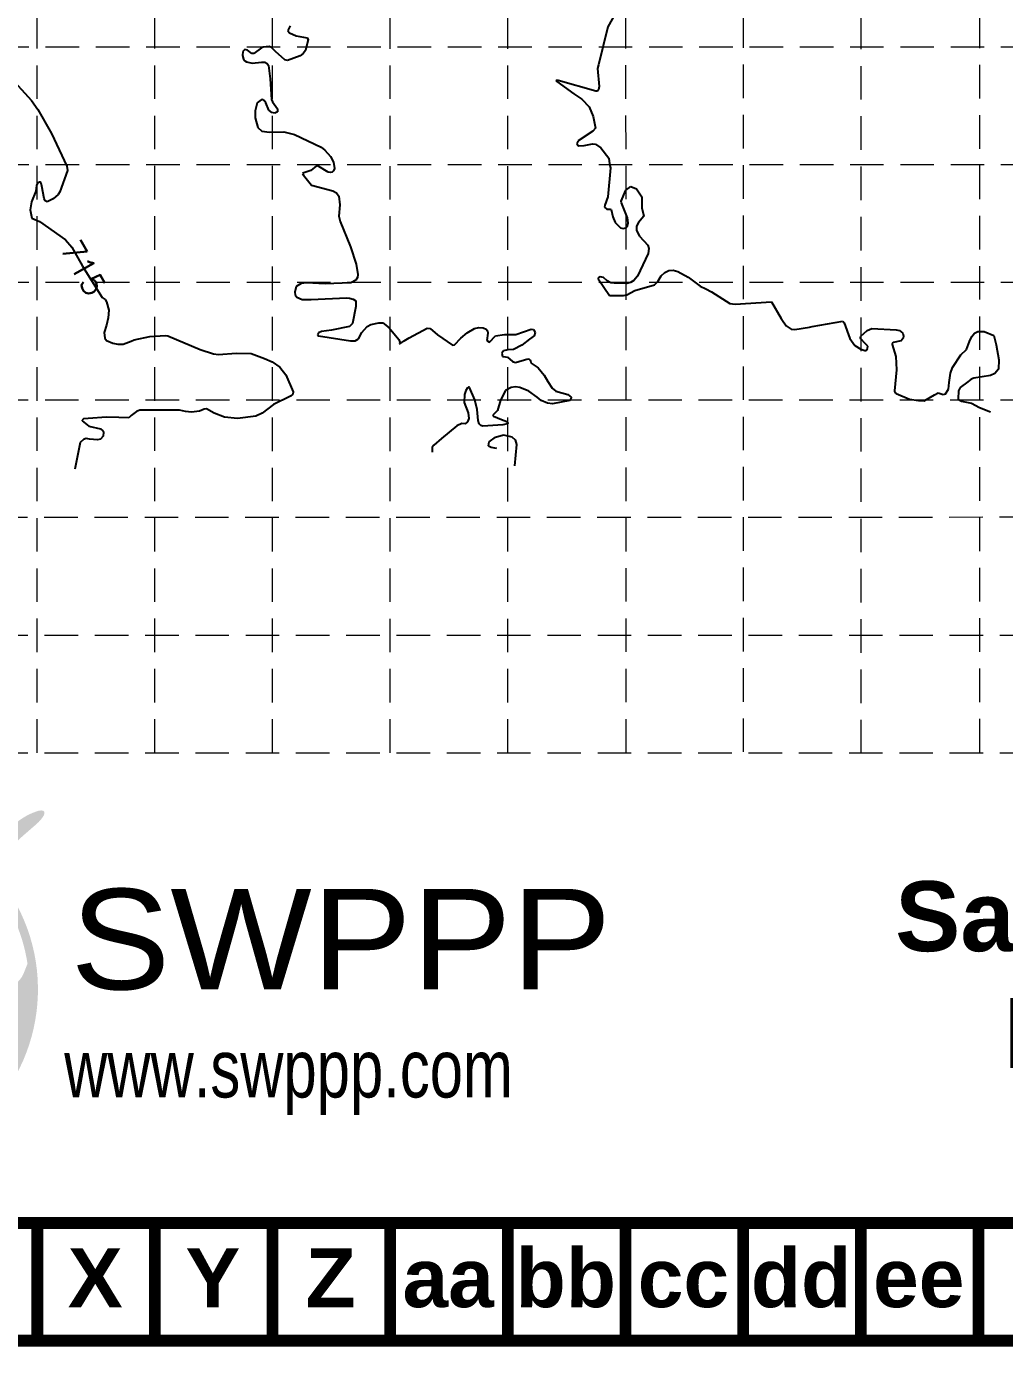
# Model space of a CAD drawing. Header units: inches. Extents: x 2520351 to 2523325, y 7106287 to 7111535.
# Drawn here: x 2521879 to 2522317, y 7106287 to 7106878 of the extents above; entities that cross this region are included whole.
import ezdxf
from ezdxf.enums import TextEntityAlignment as Align

# ---------------------------------------------------------------- set-up
doc = ezdxf.new("R2010")
doc.units = ezdxf.units.IN
doc.header["$MEASUREMENT"] = 0
doc.linetypes.add('DASHED', pattern=[0.75, 0.5, -0.25])
doc.linetypes.add('HIDDEN', pattern=[0.375, 0.25, -0.125])
for name, color, linetype in [('BASE', 7, 'Continuous'), ('CONTOURS', 35, 'Continuous'), ('GRID', 254, 'DASHED'), ('LOGO', 7, 'Continuous')]:
    doc.layers.add(name, color=color, linetype=linetype)
doc.styles.add('LOGO1', font='ROCKEB.TTF', dxfattribs={"height": 25})
doc.styles.get("Standard").update_dxf_attribs({"font": 'ARIALBD.TTF'})
doc.styles.add('XTOPO-SC1-sec$0$L100', font='simplex', dxfattribs={"height": 10})

# ---------------------------------------------------------------- blocks, each defined once
blk = doc.blocks.new('new logo')
at = {"layer": 'LOGO'}
h = blk.add_hatch(color=170, dxfattribs=at)
h.paths.add_polyline_path([(67.43, 44.06), (66.82, 44.7), (66.35, 45.25), (65.96, 45.76), (65.54, 46.4), (65.09, 47.19), (64.7, 47.94), (64.44, 48.47), (64.18, 49.02), (63.92, 49.58), (63.67, 50.15), (63.31, 50.99), (62.9, 52), (62.6, 52.78), (62.42, 53.27), (62.25, 53.75), (62.07, 54.23), (61.88, 54.72), (61.69, 55.22), (61.48, 55.74), (61.26, 56.27), (61.03, 56.81), (60.78, 57.37), (60.52, 57.93), (60.25, 58.5), (59.96, 59.07), (59.66, 59.64), (59.34, 60.2), (59.02, 60.77), (58.68, 61.32), (58.34, 61.87), (57.99, 62.4), (57.64, 62.91), (57.29, 63.4), (56.95, 63.87), (56.61, 64.32), (56.27, 64.74), (55.93, 65.14), (55.58, 65.53), (55.23, 65.91), (54.91, 66.23), (53.98, 66.22), (52.92, 66.33), (52.05, 66.5), (51.45, 66.64), (50.85, 66.81), (50.26, 67.01), (49.41, 67.35), (48.33, 67.91), (47.34, 68.56), (46.46, 69.26), (45.69, 70.02), (45.01, 70.79), (44.44, 71.52), (43.98, 72.16), (43.6, 72.69), (43.42, 72.95), (43.25, 73.18), (43.1, 73.38), (42.96, 73.53), (42.85, 73.65), (42.75, 73.73), (42.66, 73.76), (42.59, 73.76), (42.53, 73.71), (42.48, 73.63), (42.43, 73.52), (42.38, 73.38), (42.33, 73.22), (42.19, 72.76), (41.96, 72.1), (41.67, 71.46), (41.36, 70.91), (40.98, 70.34), (40.53, 69.77), (40.01, 69.21), (39.42, 68.67), (38.77, 68.17), (38.06, 67.7), (37.31, 67.27), (36.53, 66.9), (35.73, 66.59), (34.88, 66.34), (33.96, 66.14), (32.97, 65.99), (31.89, 65.9), (30.76, 65.86), (29.65, 65.89), (28.59, 65.97), (27.62, 66.13), (26.71, 66.36), (25.83, 66.67), (24.95, 67.08), (24.08, 67.58), (23.21, 68.18), (22.36, 68.88), (21.76, 69.47), (21.37, 69.89), (20.98, 70.36), (20.61, 70.88), (20.24, 71.46), (19.89, 72.13), (19.54, 72.89), (19.19, 73.77), (18.85, 74.77, -0.595729), (106.28, 106.77), (106.97, 107.48), (107.53, 108.05), (108.12, 108.64, 37.93689), (112.29, 104.53), (112.05, 104.24), (111.57, 103.66), (111.09, 103.06), (110.61, 102.47, -0.146449), (123.57, 75.01), (123.33, 74.47), (123.13, 73.97), (122.94, 73.5), (122.77, 73.07), (122.51, 72.4), (122.22, 71.72), (121.9, 71.1), (121.52, 70.53), (121.11, 70), (120.66, 69.51), (120.15, 69.03), (119.62, 68.57), (119.04, 68.14), (118.44, 67.73), (117.81, 67.36), (117.15, 67.03), (116.47, 66.74), (115.76, 66.49), (115.03, 66.28), (114.28, 66.11), (113.5, 65.97), (112.72, 65.88), (111.92, 65.82), (111.11, 65.8), (110.29, 65.82), (109.44, 65.89), (108.56, 66.01), (107.66, 66.19), (106.75, 66.43), (105.88, 66.73), (105.05, 67.1), (104.26, 67.53), (103.5, 68.04), (102.78, 68.61), (102.07, 69.26), (101.4, 69.96), (100.78, 70.68), (100.24, 71.38), (99.83, 72.02), (99.55, 72.52), (99.4, 72.79), (99.26, 73.03), (99.13, 73.24), (99.02, 73.4), (98.92, 73.52), (98.82, 73.58), (98.72, 73.6), (98.63, 73.58), (98.54, 73.51), (98.45, 73.42), (98.36, 73.3), (98.26, 73.16), (98.17, 73), (98.06, 72.83), (97.8, 72.39), (97.42, 71.81), (96.93, 71.14), (96.41, 70.55), (95.93, 70.06), (95.41, 69.58), (94.84, 69.11), (94.21, 68.65), (93.52, 68.19), (92.75, 67.74), (91.9, 67.28), (90.95, 66.85), (90.08, 66.57), (89.39, 66.39), (88.62, 66.22), (87.78, 66.08), (87.59, 65.61), (87.38, 65.07), (87.13, 64.45), (86.86, 63.76), (86.57, 63), (86.26, 62.19), (85.94, 61.33), (85.6, 60.44), (85.25, 59.53), (84.91, 58.59), (84.56, 57.66), (84.21, 56.72), (83.87, 55.8), (83.53, 54.89), (83.21, 54.02), (82.9, 53.18), (82.61, 52.38), (82.34, 51.64), (82.09, 50.96), (81.86, 50.33), (81.65, 49.76), (81.33, 48.95), (80.94, 48.06), (80.54, 47.29), (80.1, 46.58), (79.62, 45.94), (79.13, 45.36), (78.61, 44.81), (78.1, 44.32), (77.57, 43.87), (77.04, 43.47), (76.48, 43.12), (75.9, 42.81), (75.31, 42.55), (74.58, 42.28), (73.74, 42.05), (72.97, 41.94), (72.25, 41.93), (71.55, 42.04), (70.87, 42.22), (70.06, 42.5), (69.36, 42.77), (68.67, 43.11), (68.04, 43.53)])
h.paths.add_polyline_path([(71.76, 72.04), (70.7, 73.9), (70.07, 75.23), (69.69, 74.29), (68.67, 72.59), (67.85, 71.67), (67.95, 71.51), (68.11, 71.24), (68.27, 70.99), (68.41, 70.76), (68.55, 70.55), (68.68, 70.37), (68.8, 70.21), (68.92, 70.07), (69.04, 69.95), (69.15, 69.84), (69.26, 69.75), (69.37, 69.67), (69.48, 69.59), (69.59, 69.52), (69.7, 69.46), (69.82, 69.41), (69.94, 69.36), (70.05, 69.32), (70.17, 69.28), (70.29, 69.25), (70.41, 69.22), (70.53, 69.2), (70.64, 69.18), (70.76, 69.17), (70.88, 69.16), (71, 69.15), (71.11, 69.15), (71.22, 69.16), (71.33, 69.17), (71.44, 69.19), (71.54, 69.21), (71.64, 69.24), (71.74, 69.27), (71.84, 69.31), (71.94, 69.35), (72.04, 69.4), (72.14, 69.45), (72.24, 69.51), (72.35, 69.58), (72.45, 69.65), (72.56, 69.72), (72.67, 69.81), (72.78, 69.9), (72.89, 70), (73, 70.1), (73.11, 70.21), (73.22, 70.34), (73.3, 70.42), (72.52, 71.08)], flags=17)
blk.add_hatch(color=240, dxfattribs=at).paths.add_polyline_path([(117.73, 117.3), (118.86, 118.16), (119.82, 118.88), (120.63, 119.47), (121.31, 119.95), (121.89, 120.34), (122.37, 120.64), (122.78, 120.89), (123.13, 121.1), (123.45, 121.27), (123.73, 121.42), (123.99, 121.55), (124.22, 121.67), (124.44, 121.77), (124.65, 121.85), (124.84, 121.93), (125.03, 122.01), (125.21, 122.09), (125.4, 122.16), (125.58, 122.23), (125.76, 122.3), (125.93, 122.37), (126.1, 122.44), (126.26, 122.49), (126.41, 122.55), (126.56, 122.6), (126.69, 122.64), (126.82, 122.67), (126.95, 122.71), (127.06, 122.73), (127.18, 122.76), (127.29, 122.78), (127.39, 122.79), (127.5, 122.8), (127.6, 122.81), (127.7, 122.82), (127.79, 122.82), (127.89, 122.82), (127.98, 122.82), (128.06, 122.81), (128.14, 122.8), (128.22, 122.79), (128.29, 122.78), (128.35, 122.76), (128.42, 122.74), (128.47, 122.72), (128.52, 122.7), (128.57, 122.67), (128.62, 122.64), (128.65, 122.61), (128.69, 122.57), (128.72, 122.53), (128.75, 122.49), (128.77, 122.44), (128.79, 122.39), (128.81, 122.34), (128.82, 122.28), (128.83, 122.21), (128.84, 122.14), (128.84, 122.07), (128.84, 122), (128.83, 121.92), (128.82, 121.84), (128.81, 121.76), (128.79, 121.68), (128.77, 121.6), (128.74, 121.52), (128.7, 121.44), (128.66, 121.35), (128.61, 121.26), (128.56, 121.16), (128.5, 121.06), (128.43, 120.95), (128.35, 120.83), (128.27, 120.7), (128.18, 120.57), (128.08, 120.42), (127.96, 120.27), (127.85, 120.12), (127.71, 119.96), (127.57, 119.79), (127.42, 119.62), (127.25, 119.44), (127.06, 119.24), (126.84, 119.03), (126.58, 118.79), (126.28, 118.52), (125.94, 118.21), (125.54, 117.86), (125.08, 117.47), (124.58, 117.04), (124.04, 116.57), (123.48, 116.08), (122.89, 115.57), (122.3, 115.05), (121.71, 114.53), (121.13, 114.01), (120.58, 113.5), (120.04, 112.99), (119.52, 112.49), (119.01, 111.99), (118.51, 111.49), (118.02, 110.99), (117.53, 110.47), (117.03, 109.94), (116.53, 109.4), (116.03, 108.85), (115.52, 108.29), (115.02, 107.71), (114.51, 107.14), (114.01, 106.56), (113.51, 105.98), (113.02, 105.4), (112.54, 104.82), (112.05, 104.24), (111.57, 103.66), (111.09, 103.06), (110.59, 102.44), (110.09, 101.8), (109.56, 101.13), (109.02, 100.43), (108.45, 99.68), (107.87, 98.9), (107.27, 98.1), (106.66, 97.27), (106.04, 96.43), (105.43, 95.59), (104.82, 94.74), (104.23, 93.91), (103.65, 93.08), (103.08, 92.27), (102.52, 91.46), (101.97, 90.65), (101.42, 89.84), (100.87, 89.01), (100.32, 88.18), (99.77, 87.33), (99.2, 86.45), (98.63, 85.56), (98.06, 84.66), (97.5, 83.76), (96.94, 82.87), (96.4, 81.99), (95.88, 81.13), (95.38, 80.29), (94.91, 79.49), (94.46, 78.72), (94.03, 77.96), (93.61, 77.23), (93.21, 76.5), (92.81, 75.77), (92.41, 75.04), (92.01, 74.29), (91.6, 73.54), (91.18, 72.77), (90.78, 72.02), (90.38, 71.27), (90, 70.56), (89.64, 69.88), (89.31, 69.25), (89.01, 68.69), (88.75, 68.19), (88.53, 67.74), (88.33, 67.32), (88.15, 66.92), (87.97, 66.52), (87.78, 66.08), (87.59, 65.61), (87.38, 65.07), (87.13, 64.45), (86.86, 63.76), (86.57, 63), (86.26, 62.19), (85.94, 61.33), (85.6, 60.44), (85.25, 59.53), (84.91, 58.59), (84.56, 57.66), (84.21, 56.72), (83.87, 55.8), (83.53, 54.89), (83.21, 54.02), (82.9, 53.18), (82.61, 52.38), (82.34, 51.64), (82.09, 50.96), (81.86, 50.33), (81.65, 49.76), (81.44, 49.23), (81.24, 48.75), (81.04, 48.29), (80.84, 47.87), (80.64, 47.48), (80.43, 47.11), (80.2, 46.75), (79.97, 46.41), (79.73, 46.09), (79.49, 45.78), (79.24, 45.49), (78.99, 45.21), (78.74, 44.95), (78.48, 44.69), (78.23, 44.45), (77.97, 44.21), (77.71, 43.99), (77.44, 43.78), (77.17, 43.58), (76.9, 43.39), (76.62, 43.21), (76.33, 43.04), (76.04, 42.89), (75.75, 42.75), (75.45, 42.62), (75.16, 42.5), (74.87, 42.39), (74.58, 42.29), (74.3, 42.2), (74.02, 42.13), (73.75, 42.07), (73.49, 42.02), (73.23, 41.98), (72.98, 41.95), (72.73, 41.94), (72.49, 41.93), (72.24, 41.94), (72.01, 41.97), (71.77, 42), (71.53, 42.05), (71.3, 42.11), (71.06, 42.17), (70.83, 42.24), (70.59, 42.32), (70.35, 42.4), (70.12, 42.48), (69.88, 42.57), (69.64, 42.66), (69.4, 42.76), (69.16, 42.87), (68.93, 42.98), (68.69, 43.11), (68.47, 43.25), (68.25, 43.39), (68.04, 43.55), (67.83, 43.72), (67.62, 43.9), (67.42, 44.09), (67.22, 44.28), (67.03, 44.49), (66.83, 44.69), (66.64, 44.9), (66.45, 45.13), (66.26, 45.36), (66.06, 45.62), (65.86, 45.91), (65.65, 46.23), (65.43, 46.59), (65.2, 47), (64.96, 47.45), (64.7, 47.94), (64.44, 48.47), (64.18, 49.02), (63.92, 49.58), (63.67, 50.15), (63.43, 50.71), (63.2, 51.26), (62.99, 51.78), (62.79, 52.29), (62.6, 52.78), (62.42, 53.27), (62.25, 53.75), (62.07, 54.23), (61.88, 54.72), (61.69, 55.22), (61.48, 55.74), (61.26, 56.27), (61.03, 56.81), (60.78, 57.37), (60.52, 57.93), (60.25, 58.5), (59.96, 59.07), (59.66, 59.64), (59.34, 60.2), (59.02, 60.77), (58.68, 61.32), (58.34, 61.87), (57.99, 62.4), (57.64, 62.91), (57.29, 63.4), (56.95, 63.87), (56.61, 64.32), (56.27, 64.74), (55.93, 65.14), (55.58, 65.53), (55.23, 65.91), (54.86, 66.28), (54.49, 66.65), (54.09, 67.01), (53.68, 67.39), (53.25, 67.76), (52.81, 68.14), (52.35, 68.52), (51.89, 68.9), (51.42, 69.28), (50.95, 69.66), (50.48, 70.04), (50.01, 70.41), (49.54, 70.78), (49.09, 71.13), (48.65, 71.47), (48.24, 71.8), (47.84, 72.11), (47.47, 72.4), (47.14, 72.66), (46.83, 72.9), (46.56, 73.11), (46.32, 73.3), (46.11, 73.47), (45.92, 73.63), (45.75, 73.78), (45.6, 73.92), (45.46, 74.05), (45.34, 74.18), (45.23, 74.31), (45.13, 74.44), (45.04, 74.56), (44.96, 74.69), (44.9, 74.82), (44.84, 74.96), (44.8, 75.1), (44.76, 75.24), (44.73, 75.39), (44.72, 75.54), (44.71, 75.69), (44.7, 75.84), (44.71, 75.99), (44.72, 76.15), (44.75, 76.3), (44.78, 76.45), (44.81, 76.6), (44.86, 76.75), (44.92, 76.9), (44.99, 77.06), (45.07, 77.23), (45.17, 77.4), (45.29, 77.59), (45.42, 77.8), (45.57, 78.01), (45.73, 78.24), (45.91, 78.48), (46.11, 78.73), (46.32, 78.99), (46.55, 79.26), (46.8, 79.54), (47.06, 79.83), (47.33, 80.13), (47.62, 80.43), (47.91, 80.73), (48.21, 81.04), (48.52, 81.34), (48.84, 81.64), (49.16, 81.93), (49.48, 82.21), (49.79, 82.48), (50.1, 82.74), (50.41, 82.98), (50.7, 83.21), (50.98, 83.42), (51.24, 83.62), (51.49, 83.79), (51.7, 83.95), (51.9, 84.08), (52.08, 84.19), (52.25, 84.29), (52.4, 84.38), (52.55, 84.45), (52.68, 84.51), (52.82, 84.56), (52.95, 84.61), (53.08, 84.64), (53.21, 84.67), (53.34, 84.69), (53.47, 84.7), (53.6, 84.7), (53.72, 84.69), (53.85, 84.68), (53.97, 84.65), (54.1, 84.62), (54.22, 84.58), (54.35, 84.54), (54.48, 84.48), (54.61, 84.43), (54.74, 84.36), (54.88, 84.3), (55.02, 84.23), (55.17, 84.15), (55.34, 84.06), (55.51, 83.97), (55.7, 83.86), (55.91, 83.73), (56.14, 83.59), (56.4, 83.42), (56.68, 83.23), (56.99, 83.01), (57.32, 82.78), (57.67, 82.53), (58.03, 82.27), (58.4, 81.99), (58.79, 81.71), (59.18, 81.42), (59.57, 81.13), (59.97, 80.83), (60.37, 80.53), (60.76, 80.22), (61.15, 79.91), (61.54, 79.59), (61.91, 79.27), (62.28, 78.93), (62.64, 78.6), (62.98, 78.25), (63.32, 77.9), (63.65, 77.54), (63.97, 77.17), (64.29, 76.79), (64.6, 76.4), (64.91, 76.01), (65.22, 75.6), (65.52, 75.19), (65.82, 74.78), (66.11, 74.37), (66.39, 73.96), (66.66, 73.57), (66.91, 73.18), (67.15, 72.81), (67.37, 72.45), (67.58, 72.12), (67.77, 71.8), (67.95, 71.51), (68.11, 71.24), (68.27, 70.99), (68.41, 70.76), (68.55, 70.55), (68.68, 70.37), (68.8, 70.21), (68.92, 70.07), (69.04, 69.95), (69.15, 69.84), (69.26, 69.75), (69.37, 69.67), (69.48, 69.59), (69.59, 69.52), (69.7, 69.46), (69.82, 69.41), (69.94, 69.36), (70.05, 69.32), (70.17, 69.28), (70.29, 69.25), (70.41, 69.22), (70.53, 69.2), (70.64, 69.18), (70.76, 69.17), (70.88, 69.16), (71, 69.15), (71.11, 69.15), (71.22, 69.16), (71.33, 69.17), (71.44, 69.19), (71.54, 69.21), (71.64, 69.24), (71.74, 69.27), (71.84, 69.31), (71.94, 69.35), (72.04, 69.4), (72.14, 69.45), (72.24, 69.51), (72.35, 69.58), (72.45, 69.65), (72.56, 69.72), (72.67, 69.81), (72.78, 69.9), (72.89, 70), (73, 70.1), (73.11, 70.21), (73.22, 70.34), (73.34, 70.47), (73.46, 70.61), (73.58, 70.77), (73.72, 70.94), (73.85, 71.12), (74, 71.32), (74.15, 71.53), (74.32, 71.77), (74.5, 72.01), (74.68, 72.27), (74.88, 72.55), (75.09, 72.84), (75.32, 73.15), (75.56, 73.46), (75.82, 73.79), (76.09, 74.14), (76.37, 74.49), (76.67, 74.87), (76.99, 75.25), (77.32, 75.65), (77.66, 76.07), (78.02, 76.5), (78.39, 76.95), (78.77, 77.42), (79.18, 77.91), (79.6, 78.4), (80.03, 78.92), (80.49, 79.45), (80.96, 80), (81.46, 80.56), (81.97, 81.13), (82.5, 81.72), (83.04, 82.31), (83.59, 82.91), (84.14, 83.51), (84.68, 84.1), (85.22, 84.68), (85.74, 85.25), (86.24, 85.81), (86.73, 86.35), (87.2, 86.89), (87.67, 87.41), (88.13, 87.94), (88.59, 88.46), (89.06, 88.98), (89.53, 89.52), (90.01, 90.05), (90.5, 90.6), (91, 91.16), (91.52, 91.73), (92.06, 92.31), (92.61, 92.9), (93.18, 93.5), (93.77, 94.12), (94.38, 94.75), (95.01, 95.39), (95.64, 96.03), (96.28, 96.68), (96.92, 97.32), (97.56, 97.96), (98.19, 98.58), (98.8, 99.19), (99.39, 99.77), (99.96, 100.34), (100.52, 100.9), (101.07, 101.45), (101.61, 101.98), (102.14, 102.52), (102.66, 103.05), (103.19, 103.59), (103.72, 104.13), (104.25, 104.67), (104.78, 105.23), (105.32, 105.78), (105.86, 106.34), (106.41, 106.91), (106.97, 107.48), (107.53, 108.05), (108.11, 108.62), (108.69, 109.2), (109.27, 109.77), (109.86, 110.34), (110.45, 110.91), (111.04, 111.47), (111.62, 112.02), (112.2, 112.56), (112.77, 113.1), (113.35, 113.62), (113.95, 114.16), (114.58, 114.71), (115.26, 115.3), (116.01, 115.91), (116.82, 116.58)])
at = {"layer": 'LOGO', "style": 'LOGO1'}
for s, height, width, p in [('SWPPP', 31.324, 1.115, (136.96, 67.05)), ('www.swppp.com', 18.1118, 0.77, (135.01, 33.35))]:
    blk.add_text(s, height=height, dxfattribs=dict(at, width=width)).set_placement(p)

msp = doc.modelspace()

# ---------------------------------------------------------------- linework, layer by layer
at = {"layer": 'BASE', "const_width": 5.26}
for points in [[(2522726.09, 7106289.98), (2522726.09, 7109659.08), (2520620.41, 7109659.08), (2520620.41, 7106289.98)], [(2522673.45, 7106342.62), (2522673.45, 7109606.44), (2520673.05, 7109606.44), (2520673.05, 7106342.62)]]:
    msp.add_lwpolyline(points, close=True, dxfattribs=at)
for points in [[(2521883.82, 7106342.62), (2521883.82, 7106289.98)], [(2521936.46, 7106342.62), (2521936.46, 7106289.98)], [(2521989.1, 7106342.62), (2521989.1, 7106289.98)], [(2522041.75, 7106342.62), (2522041.75, 7106289.98)], [(2522094.39, 7106342.62), (2522094.39, 7106289.98)], [(2522147.03, 7106342.62), (2522147.03, 7106289.98)], [(2522199.67, 7106342.62), (2522199.67, 7106289.98)], [(2522252.31, 7106342.62), (2522252.31, 7106289.98)], [(2522304.96, 7106342.62), (2522304.96, 7106289.98)]]:
    msp.add_lwpolyline(points, dxfattribs=at)
at = {"layer": 'CONTOURS'}
for p, q in [((2522147.69, 7106892.86, 713), (2522139.2, 7106877.81, 713)), ((2521996.02, 7106876.35, 714), (2521996, 7106876, 714)), ((2521996, 7106876, 714), (2521996.67, 7106875.08, 714)), ((2521997, 7106878.19, 714), (2521996.02, 7106876.35, 714)), ((2521996.67, 7106875.08, 714), (2521999.73, 7106873.74, 714)), ((2521999.73, 7106873.74, 714), (2522004.51, 7106872.82, 714)), ((2522004.51, 7106872.82, 714), (2522005.06, 7106872.1, 714)), ((2522139.2, 7106877.81, 713), (2522134.89, 7106860.71, 713)), ((2521975.83, 7106866.71, 714), (2521975.63, 7106864.86, 714)), ((2521976.67, 7106867.65, 714), (2521975.83, 7106866.71, 714)), ((2521977.89, 7106867.36, 714), (2521976.67, 7106867.65, 714)), ((2521979.87, 7106865.78, 714), (2521977.89, 7106867.36, 714)), ((2521984.12, 7106868.4, 714), (2521980.75, 7106865.78, 714)), ((2521984.89, 7106868.62, 714), (2521984.12, 7106868.4, 714)), ((2521987.59, 7106868.93, 714), (2521984.89, 7106868.62, 714)), ((2521988.62, 7106868.52, 714), (2521987.59, 7106868.93, 714)), ((2521990.34, 7106866.68, 714), (2521988.62, 7106868.52, 714)), ((2521994.55, 7106863.04, 714), (2521990.34, 7106866.68, 714)), ((2522003.79, 7106867.1, 714), (2522002.86, 7106865.77, 714)), ((2522005.06, 7106872.1, 714), (2522003.79, 7106867.1, 714)), ((2521975.63, 7106864.86, 714), (2521976.15, 7106863.3, 714)), ((2521976.15, 7106863.3, 714), (2521976.69, 7106862.6, 714)), ((2521976.69, 7106862.6, 714), (2521977.41, 7106862.09, 714)), ((2521977.41, 7106862.09, 714), (2521979.92, 7106861.53, 714)), ((2521980.75, 7106865.78, 714), (2521979.87, 7106865.78, 714)), ((2521979.92, 7106861.53, 714), (2521984.21, 7106861.98, 714)), ((2521984.21, 7106861.98, 714), (2521985.58, 7106861.94, 714)), ((2521985.58, 7106861.94, 714), (2521986.67, 7106861.41, 714)), ((2521986.67, 7106861.41, 714), (2521987.23, 7106860.4, 714)), ((2521995.77, 7106862.72, 714), (2521994.55, 7106863.04, 714)), ((2522001.49, 7106864.77, 714), (2521995.77, 7106862.72, 714)), ((2522002.86, 7106865.77, 714), (2522001.49, 7106864.77, 714)), ((2522134.89, 7106860.71, 713), (2522134.49, 7106859.17, 713)), ((2521870.69, 7106856.4, 715), (2521881.28, 7106844.78, 715)), ((2521987.23, 7106860.4, 714), (2521987.98, 7106854.49, 714)), ((2522134.49, 7106859.17, 713), (2522135.22, 7106851, 713)), ((2521987.98, 7106854.49, 714), (2521988.61, 7106845.29, 714)), ((2522116.04, 7106853.76, 713), (2522115.92, 7106853.67, 713)), ((2522115.92, 7106853.67, 713), (2522115.93, 7106853.6, 713)), ((2522115.93, 7106853.6, 713), (2522116.26, 7106853.33, 713)), ((2522116.84, 7106853.81, 713), (2522116.04, 7106853.76, 713)), ((2522116.26, 7106853.33, 713), (2522123.95, 7106847.78, 713)), ((2522133.7, 7106848.93, 713), (2522116.84, 7106853.81, 713)), ((2522134.47, 7106849.01, 713), (2522133.7, 7106848.93, 713)), ((2522134.98, 7106849.59, 713), (2522134.47, 7106849.01, 713)), ((2522135.22, 7106851, 713), (2522134.98, 7106849.59, 713)), ((2521881.28, 7106844.78, 715), (2521884.13, 7106840.72, 715)), ((2521982.16, 7106843.69, 714), (2521981.37, 7106840.15, 714)), ((2521983.95, 7106845.15, 714), (2521982.16, 7106843.69, 714)), ((2521984.75, 7106845.2, 714), (2521983.95, 7106845.15, 714)), ((2521985.41, 7106844.76, 714), (2521984.75, 7106845.2, 714)), ((2521986.02, 7106843.8, 714), (2521985.41, 7106844.76, 714)), ((2521987.38, 7106840.49, 714), (2521986.02, 7106843.8, 714)), ((2521988.61, 7106845.29, 714), (2521989, 7106844.25, 714)), ((2521989, 7106844.25, 714), (2521991.24, 7106841.03, 714)), ((2522123.95, 7106847.78, 713), (2522127.42, 7106845.33, 713)), ((2522127.42, 7106845.33, 713), (2522130.71, 7106841.97, 713)), ((2521884.13, 7106840.72, 715), (2521890.18, 7106830.03, 715)), ((2521981.37, 7106840.15, 714), (2521981.36, 7106837.03, 714)), ((2521981.36, 7106837.03, 714), (2521982.56, 7106832.74, 714)), ((2521988.76, 7106839.47, 714), (2521987.38, 7106840.49, 714)), ((2521990.15, 7106839.18, 714), (2521988.76, 7106839.47, 714)), ((2521991.28, 7106839.76, 714), (2521990.15, 7106839.18, 714)), ((2521991.24, 7106841.03, 714), (2521991.28, 7106839.76, 714)), ((2522130.71, 7106841.97, 713), (2522132.56, 7106837.65, 713)), ((2522132.56, 7106837.65, 713), (2522133.58, 7106832.38, 713)), ((2521982.56, 7106832.74, 714), (2521984.34, 7106831.14, 714)), ((2521984.34, 7106831.14, 714), (2521987.73, 7106830.66, 714)), ((2522132.44, 7106831.15, 713), (2522125.79, 7106826.73, 713)), ((2522133.58, 7106832.38, 713), (2522132.44, 7106831.15, 713)), ((2521890.18, 7106830.03, 715), (2521897.08, 7106815.39, 715)), ((2521987.73, 7106830.66, 714), (2521994.15, 7106830.73, 714)), ((2521994.15, 7106830.73, 714), (2521998.84, 7106829.6, 714)), ((2521998.84, 7106829.6, 714), (2522010.78, 7106823.94, 714)), ((2522125.79, 7106826.73, 713), (2522125.26, 7106825.54, 713)), ((2522125.26, 7106825.54, 713), (2522125.46, 7106824.97, 713)), ((2522128.5, 7106824.64, 713), (2522132.22, 7106825.42, 713)), ((2522132.22, 7106825.42, 713), (2522133.61, 7106825.24, 713)), ((2522133.61, 7106825.24, 713), (2522135.99, 7106823.6, 713)), ((2522010.78, 7106823.94, 714), (2522012.45, 7106822.64, 714)), ((2522012.45, 7106822.64, 714), (2522015.07, 7106819.7, 714)), ((2522015.07, 7106819.7, 714), (2522016.36, 7106817.2, 714)), ((2522125.46, 7106824.97, 713), (2522126.17, 7106824.53, 713)), ((2522126.17, 7106824.53, 713), (2522128.5, 7106824.64, 713)), ((2522135.99, 7106823.6, 713), (2522139.59, 7106818.98, 713)), ((2521897.29, 7106813.45, 715), (2521893.97, 7106803.95, 715)), ((2521897.08, 7106815.39, 715), (2521897.29, 7106813.45, 715)), ((2522006.15, 7106813.45, 714), (2522002.6, 7106812.26, 714)), ((2522008.83, 7106815.55, 714), (2522006.15, 7106813.45, 714)), ((2522009.75, 7106815.35, 714), (2522008.83, 7106815.55, 714)), ((2522014.03, 7106812.78, 714), (2522009.75, 7106815.35, 714)), ((2522016.37, 7106813.35, 714), (2522015.82, 7106812.74, 714)), ((2522016.36, 7106817.2, 714), (2522016.76, 7106814.43, 714)), ((2522016.76, 7106814.43, 714), (2522016.37, 7106813.35, 714)), ((2522140.33, 7106814.72, 713), (2522139.19, 7106801.64, 713)), ((2522139.59, 7106818.98, 713), (2522139.74, 7106817.62, 713)), ((2522139.74, 7106817.62, 713), (2522139.99, 7106815.69, 713)), ((2522139.99, 7106815.69, 713), (2522140.33, 7106814.72, 713)), ((2521883.9, 7106807.78, 715), (2521883.48, 7106806.81, 715)), ((2521884.78, 7106808.34, 715), (2521883.9, 7106807.78, 715)), ((2521885.1, 7106808.33, 715), (2521884.78, 7106808.34, 715)), ((2521885.35, 7106808.14, 715), (2521885.1, 7106808.33, 715)), ((2521885.56, 7106807.83, 715), (2521885.35, 7106808.14, 715)), ((2521885.87, 7106806.54, 715), (2521885.56, 7106807.83, 715)), ((2522002.6, 7106812.26, 714), (2522002.55, 7106812.18, 714)), ((2522002.55, 7106812.18, 714), (2522002.94, 7106811.35, 714)), ((2522002.94, 7106811.35, 714), (2522006.56, 7106806.89, 714)), ((2522015.01, 7106812.6, 714), (2522014.03, 7106812.78, 714)), ((2522015.82, 7106812.74, 714), (2522015.01, 7106812.6, 714)), ((2521883.16, 7106804.26, 715), (2521881.29, 7106799.44, 715)), ((2521883.48, 7106806.81, 715), (2521883.16, 7106804.26, 715)), ((2521886.84, 7106800.94, 715), (2521885.87, 7106806.54, 715)), ((2521893.17, 7106802.72, 715), (2521890.92, 7106800.82, 715)), ((2521893.97, 7106803.95, 715), (2521893.17, 7106802.72, 715)), ((2522006.56, 7106806.89, 714), (2522016.09, 7106804.37, 714)), ((2522016.09, 7106804.37, 714), (2522017.69, 7106803.51, 714)), ((2522017.69, 7106803.51, 714), (2522018.71, 7106802.02, 714)), ((2522018.71, 7106802.02, 714), (2522019.2, 7106798.2, 714)), ((2522139.19, 7106801.64, 713), (2522137.82, 7106797.93, 713)), ((2522145.06, 7106799.73, 713), (2522147.21, 7106804.71, 713)), ((2522147.21, 7106804.71, 713), (2522149.4, 7106806.35, 713)), ((2522149.4, 7106806.35, 713), (2522151.95, 7106805.33, 713)), ((2522151.95, 7106805.33, 713), (2522154.39, 7106801.66, 713)), ((2522154.39, 7106801.66, 713), (2522154.35, 7106796.82, 713)), ((2521881.29, 7106799.44, 715), (2521880.7, 7106795.83, 715)), ((2521880.7, 7106795.83, 715), (2521881.42, 7106792.13, 715)), ((2521887.32, 7106799.97, 715), (2521886.84, 7106800.94, 715)), ((2521888.25, 7106799.5, 715), (2521887.32, 7106799.97, 715)), ((2521890.92, 7106800.82, 715), (2521888.25, 7106799.5, 715)), ((2522019.2, 7106798.2, 714), (2522018.81, 7106793.04, 714)), ((2522137.82, 7106797.93, 713), (2522137.71, 7106797.11, 713)), ((2522137.71, 7106797.11, 713), (2522138.68, 7106796.24, 713)), ((2522138.68, 7106796.24, 713), (2522140.17, 7106796.18, 713)), ((2522140.17, 7106796.18, 713), (2522140.67, 7106795.99, 713)), ((2522140.67, 7106795.99, 713), (2522141.35, 7106792.82, 713)), ((2522145.31, 7106799.05, 713), (2522145.06, 7106799.73, 713)), ((2522147.93, 7106792.3, 713), (2522145.31, 7106799.05, 713)), ((2522154.35, 7106796.82, 713), (2522155.25, 7106793.01, 713)), ((2521881.42, 7106792.13, 715), (2521884.82, 7106790.7, 715)), ((2521884.82, 7106790.7, 715), (2521896.43, 7106782.42, 715)), ((2522018.81, 7106793.04, 714), (2522019.3, 7106790.72, 714)), ((2522019.3, 7106790.72, 714), (2522023.99, 7106779.35, 714)), ((2522141.35, 7106792.82, 713), (2522142.37, 7106790.22, 713)), ((2522142.37, 7106790.22, 713), (2522144.87, 7106787.79, 713)), ((2522147.89, 7106788.72, 713), (2522148.19, 7106790.14, 713)), ((2522148.19, 7106790.14, 713), (2522147.93, 7106792.3, 713)), ((2522152.87, 7106790.27, 713), (2522152, 7106788.59, 713)), ((2522155.25, 7106793.01, 713), (2522152.87, 7106790.27, 713)), ((2522144.87, 7106787.79, 713), (2522146.01, 7106787.56, 713)), ((2522146.01, 7106787.56, 713), (2522147.18, 7106787.91, 713)), ((2522147.18, 7106787.91, 713), (2522147.89, 7106788.72, 713)), ((2522152, 7106788.59, 713), (2522152, 7106786.7, 713)), ((2522152, 7106786.7, 713), (2522153.35, 7106784.05, 713)), ((2522153.35, 7106784.05, 713), (2522156.97, 7106780.15, 713)), ((2521896.43, 7106782.42, 715), (2521899.34, 7106779.15, 715)), ((2521899.34, 7106779.15, 715), (2521904.09, 7106770.63, 715)), ((2522023.99, 7106779.35, 714), (2522026.52, 7106771.52, 714)), ((2522156.97, 7106780.15, 713), (2522157.52, 7106778.63, 713)), ((2522157.52, 7106778.63, 713), (2522157.22, 7106776.34, 713)), ((2522157.22, 7106776.34, 713), (2522152.36, 7106766.2, 713)), ((2521904.09, 7106770.63, 715), (2521912.79, 7106756.69, 715)), ((2522026.52, 7106771.52, 714), (2522027.24, 7106766.99, 714)), ((2522027.24, 7106766.99, 714), (2522027.11, 7106765.6, 714)), ((2522152.36, 7106766.2, 713), (2522150.74, 7106764.26, 713)), ((2522161.54, 7106763.9, 713), (2522163.06, 7106766.31, 713)), ((2522163.06, 7106766.31, 713), (2522164.63, 7106767.82, 713)), ((2522164.63, 7106767.82, 713), (2522166.35, 7106768.76, 713)), ((2522166.35, 7106768.76, 713), (2522168.31, 7106768.84, 713)), ((2522168.31, 7106768.84, 713), (2522170.43, 7106768.36, 713)), ((2522170.43, 7106768.36, 713), (2522175.14, 7106765.78, 713)), ((2521999.68, 7106761.63, 714), (2521999.01, 7106759.09, 714)), ((2522001.88, 7106762.97, 714), (2521999.68, 7106761.63, 714)), ((2522004.29, 7106763.19, 714), (2522001.88, 7106762.97, 714)), ((2522012.62, 7106762.85, 714), (2522004.29, 7106763.19, 714)), ((2522024.18, 7106763.21, 714), (2522012.62, 7106762.85, 714)), ((2522026.35, 7106764.38, 714), (2522024.18, 7106763.21, 714)), ((2522027.11, 7106765.6, 714), (2522026.35, 7106764.38, 714)), ((2522134.86, 7106765.49, 713), (2522134.78, 7106765.09, 713)), ((2522134.78, 7106765.09, 713), (2522139.94, 7106757.64, 713)), ((2522135.18, 7106765.74, 713), (2522134.86, 7106765.49, 713)), ((2522135.66, 7106765.89, 713), (2522135.18, 7106765.74, 713)), ((2522137.21, 7106765.69, 713), (2522135.66, 7106765.89, 713)), ((2522138.89, 7106764.15, 713), (2522137.21, 7106765.69, 713)), ((2522140.52, 7106763.29, 713), (2522138.89, 7106764.15, 713)), ((2522141.98, 7106763.04, 713), (2522140.52, 7106763.29, 713)), ((2522147.6, 7106763, 713), (2522141.98, 7106763.04, 713)), ((2522149.26, 7106763.34, 713), (2522147.6, 7106763, 713)), ((2522150.74, 7106764.26, 713), (2522149.26, 7106763.34, 713)), ((2522151.14, 7106759.78, 713), (2522160.03, 7106762.34, 713)), ((2522160.03, 7106762.34, 713), (2522161.54, 7106763.9, 713)), ((2522175.14, 7106765.78, 713), (2522180.45, 7106761.79, 713)), ((2522180.45, 7106761.79, 713), (2522182.93, 7106760.48, 713)), ((2522182.93, 7106760.48, 713), (2522185.49, 7106759.24, 713)), ((2521912.79, 7106756.69, 715), (2521914.12, 7106755.74, 715)), ((2521914.12, 7106755.74, 715), (2521914.74, 7106754.76, 715)), ((2521914.74, 7106754.76, 715), (2521915.76, 7106750.99, 715)), ((2521999.01, 7106759.09, 714), (2521999.24, 7106757.85, 714)), ((2521999.24, 7106757.85, 714), (2521999.97, 7106756.81, 714)), ((2521999.97, 7106756.81, 714), (2522002.32, 7106755.85, 714)), ((2522002.32, 7106755.85, 714), (2522006.36, 7106755.78, 714)), ((2522006.36, 7106755.78, 714), (2522022.2, 7106756.46, 714)), ((2522022.2, 7106756.46, 714), (2522023.6, 7106756.36, 714)), ((2522023.6, 7106756.36, 714), (2522025.18, 7106755.95, 714)), ((2522025.18, 7106755.95, 714), (2522026.3, 7106755.14, 714)), ((2522026.3, 7106755.14, 714), (2522026.35, 7106752.67, 714)), ((2522139.94, 7106757.64, 713), (2522139.99, 7106757.59, 713)), ((2522139.99, 7106757.59, 713), (2522146.2, 7106757.56, 713)), ((2522146.2, 7106757.56, 713), (2522147.64, 7106757.84, 713)), ((2522147.64, 7106757.84, 713), (2522151.14, 7106759.78, 713)), ((2522185.49, 7106759.24, 713), (2522193.71, 7106753.97, 713)), ((2522196.12, 7106753.7, 713), (2522212.4, 7106754.72, 713)), ((2522212.4, 7106754.72, 713), (2522216.68, 7106747.3, 713)), ((2521915.76, 7106750.99, 715), (2521915.59, 7106747.64, 715)), ((2522026.35, 7106752.67, 714), (2522024.88, 7106745.11, 714)), ((2522193.71, 7106753.97, 713), (2522196.12, 7106753.7, 713)), ((2521914.82, 7106744.33, 715), (2521913.78, 7106740.94, 715)), ((2521915.59, 7106747.64, 715), (2521914.82, 7106744.33, 715)), ((2522023.58, 7106743.7, 714), (2522015.46, 7106742.07, 714)), ((2522024.88, 7106745.11, 714), (2522023.58, 7106743.7, 714)), ((2522029.08, 7106741.02, 714), (2522031.44, 7106743.66, 714)), ((2522031.44, 7106743.66, 714), (2522033.12, 7106744.55, 714)), ((2522033.12, 7106744.55, 714), (2522036.67, 7106745.34, 714)), ((2522036.67, 7106745.34, 714), (2522038.48, 7106745.3, 714)), ((2522038.48, 7106745.3, 714), (2522041.25, 7106743.13, 714)), ((2522041.25, 7106743.13, 714), (2522045.58, 7106737.89, 714)), ((2522050.23, 7106738.63, 714), (2522058.27, 7106742.94, 714)), ((2522058.27, 7106742.94, 714), (2522059.55, 7106742.76, 714)), ((2522059.55, 7106742.76, 714), (2522062.86, 7106739.9, 714)), ((2522076.15, 7106740.9, 714), (2522079.4, 7106742.74, 714)), ((2522079.4, 7106742.74, 714), (2522081.45, 7106743.22, 714)), ((2522081.45, 7106743.22, 714), (2522083.29, 7106743.17, 714)), ((2522083.29, 7106743.17, 714), (2522084.73, 7106742.5, 714)), ((2522084.73, 7106742.5, 714), (2522085.35, 7106741.71, 714)), ((2522098, 7106740.19, 714), (2522104.79, 7106742.52, 714)), ((2522104.79, 7106742.52, 714), (2522105.81, 7106742.35, 714)), ((2522216.68, 7106747.3, 713), (2522216.95, 7106746.83, 713)), ((2522216.95, 7106746.83, 713), (2522218.91, 7106744.01, 713)), ((2522218.91, 7106744.01, 713), (2522221.15, 7106742.47, 713)), ((2522221.15, 7106742.47, 713), (2522222.83, 7106742.35, 713)), ((2522222.83, 7106742.35, 713), (2522229.44, 7106743.33, 713)), ((2522229.44, 7106743.33, 713), (2522230.61, 7106743.64, 713)), ((2522230.61, 7106743.64, 713), (2522244.33, 7106746.09, 713)), ((2522244.33, 7106746.09, 713), (2522244.87, 7106745.27, 713)), ((2522244.87, 7106745.27, 713), (2522247.46, 7106738.29, 713)), ((2522255.11, 7106741.88, 713), (2522257.27, 7106742.79, 713)), ((2522257.27, 7106742.79, 713), (2522268.18, 7106742.17, 713)), ((2521913.78, 7106740.94, 715), (2521914.01, 7106738.41, 715)), ((2521914.01, 7106738.41, 715), (2521914.8, 7106737.49, 715)), ((2521914.8, 7106737.49, 715), (2521917.56, 7106736.19, 715)), ((2521922.29, 7106735.85, 715), (2521925.76, 7106737.08, 715)), ((2521925.76, 7106737.08, 715), (2521927.13, 7106737.74, 715)), ((2521927.13, 7106737.74, 715), (2521934.16, 7106739.28, 715)), ((2521934.16, 7106739.28, 715), (2521941.21, 7106739.69, 715)), ((2521941.21, 7106739.69, 715), (2521942.28, 7106739.56, 715)), ((2521942.28, 7106739.56, 715), (2521956.72, 7106733.44, 715)), ((2522009.7, 7106740.84, 714), (2522009.21, 7106740.03, 714)), ((2522009.21, 7106740.03, 714), (2522009.3, 7106739.7, 714)), ((2522009.3, 7106739.7, 714), (2522009.61, 7106739.55, 714)), ((2522009.61, 7106739.55, 714), (2522024, 7106737.36, 714)), ((2522010.95, 7106741.53, 714), (2522009.7, 7106740.84, 714)), ((2522015.46, 7106742.07, 714), (2522010.95, 7106741.53, 714)), ((2522024, 7106737.36, 714), (2522026, 7106737.35, 714)), ((2522026, 7106737.35, 714), (2522027.52, 7106738.13, 714)), ((2522027.52, 7106738.13, 714), (2522029.08, 7106741.02, 714)), ((2522045.58, 7106737.89, 714), (2522045.98, 7106736.66, 714)), ((2522045.98, 7106736.66, 714), (2522045.95, 7106735.98, 714)), ((2522046, 7106735.96, 714), (2522047.97, 7106737.28, 714)), ((2522047.97, 7106737.28, 714), (2522050.23, 7106738.63, 714)), ((2522062.86, 7106739.9, 714), (2522069.58, 7106735.37, 714)), ((2522070.44, 7106735.54, 714), (2522073.32, 7106738.48, 714)), ((2522073.32, 7106738.48, 714), (2522076.15, 7106740.9, 714)), ((2522085.43, 7106740.71, 714), (2522085.02, 7106737.42, 714)), ((2522085.02, 7106737.42, 714), (2522086.17, 7106736.69, 714)), ((2522085.35, 7106741.71, 714), (2522085.43, 7106740.71, 714)), ((2522086.17, 7106736.69, 714), (2522088.88, 7106739.55, 714)), ((2522088.88, 7106739.55, 714), (2522092.89, 7106740.05, 714)), ((2522092.89, 7106740.05, 714), (2522098, 7106740.19, 714)), ((2522104.04, 7106737.98, 714), (2522100.62, 7106735.33, 714)), ((2522106.1, 7106739.59, 714), (2522104.04, 7106737.98, 714)), ((2522105.81, 7106742.35, 714), (2522106.64, 7106741.01, 714)), ((2522106.64, 7106741.01, 714), (2522106.1, 7106739.59, 714)), ((2522247.46, 7106738.29, 713), (2522249.67, 7106735.17, 713)), ((2522252.17, 7106738.6, 713), (2522252.4, 7106739.35, 713)), ((2522252.35, 7106738.12, 713), (2522252.17, 7106738.6, 713)), ((2522254.33, 7106736.04, 713), (2522252.35, 7106738.12, 713)), ((2522252.4, 7106739.35, 713), (2522253.67, 7106740.62, 713)), ((2522253.67, 7106740.62, 713), (2522255.11, 7106741.88, 713)), ((2522266.8, 7106736.61, 713), (2522266.4, 7106736.01, 713)), ((2522270.36, 7106737.3, 713), (2522266.8, 7106736.61, 713)), ((2522268.18, 7106742.17, 713), (2522269.65, 7106741.89, 713)), ((2522269.65, 7106741.89, 713), (2522271.1, 7106740.67, 713)), ((2522271.29, 7106738.51, 713), (2522270.36, 7106737.3, 713)), ((2522271.1, 7106740.67, 713), (2522271.4, 7106739.38, 713)), ((2522271.4, 7106739.38, 713), (2522271.29, 7106738.51, 713)), ((2522299.59, 7106733.4, 713), (2522301.04, 7106736.97, 713)), ((2522301.04, 7106736.97, 713), (2522302.07, 7106739.28, 713)), ((2522302.07, 7106739.28, 713), (2522303.17, 7106740.66, 713)), ((2522303.17, 7106740.66, 713), (2522304.75, 7106741.45, 713)), ((2522304.75, 7106741.45, 713), (2522307.46, 7106741.44, 713)), ((2522307.46, 7106741.44, 713), (2522311.81, 7106739.71, 713)), ((2522311.81, 7106739.71, 713), (2522312.86, 7106735.43, 713)), ((2521917.56, 7106736.19, 715), (2521919.84, 7106735.76, 715)), ((2521919.84, 7106735.76, 715), (2521922.29, 7106735.85, 715)), ((2521956.72, 7106733.44, 715), (2521962.65, 7106731.5, 715)), ((2521962.65, 7106731.5, 715), (2521964.92, 7106731.14, 715)), ((2521964.92, 7106731.14, 715), (2521972.86, 7106731.82, 715)), ((2521972.86, 7106731.82, 715), (2521979.49, 7106731.55, 715)), ((2521979.49, 7106731.55, 715), (2521985.53, 7106729.45, 715)), ((2522045.95, 7106735.98, 714), (2522046, 7106735.96, 714)), ((2522069.58, 7106735.37, 714), (2522070.44, 7106735.54, 714)), ((2522092.41, 7106732.75, 714), (2522091.69, 7106731.77, 714)), ((2522091.69, 7106731.77, 714), (2522092.04, 7106730.35, 714)), ((2522094.44, 7106733.31, 714), (2522092.41, 7106732.75, 714)), ((2522096.84, 7106733.37, 714), (2522094.44, 7106733.31, 714)), ((2522100.62, 7106735.33, 714), (2522096.84, 7106733.37, 714)), ((2522249.67, 7106735.17, 713), (2522252.28, 7106733.52, 713)), ((2522252.28, 7106733.52, 713), (2522254.07, 7106732.96, 713)), ((2522254.07, 7106732.96, 713), (2522254.68, 7106733, 713)), ((2522255.53, 7106734.85, 713), (2522254.33, 7106736.04, 713)), ((2522254.68, 7106733, 713), (2522255.4, 7106733.87, 713)), ((2522255.4, 7106733.87, 713), (2522255.53, 7106734.85, 713)), ((2522266.4, 7106736.01, 713), (2522266.42, 7106735.65, 713)), ((2522266.42, 7106735.65, 713), (2522268.05, 7106730.23, 713)), ((2522293.43, 7106725.36, 713), (2522297.04, 7106731.01, 713)), ((2522297.04, 7106731.01, 713), (2522299.59, 7106733.4, 713)), ((2522312.86, 7106735.43, 713), (2522314.09, 7106728.78, 713)), ((2521985.53, 7106729.45, 715), (2521988.87, 7106727.92, 715)), ((2521988.87, 7106727.92, 715), (2521992.35, 7106725.45, 715)), ((2521992.35, 7106725.45, 715), (2521994.98, 7106722.03, 715)), ((2522092.04, 7106730.35, 714), (2522093.32, 7106730.11, 714)), ((2522093.32, 7106730.11, 714), (2522094.21, 7106729.97, 714)), ((2522094.21, 7106729.97, 714), (2522096.46, 7106728.01, 714)), ((2522096.46, 7106728.01, 714), (2522097.82, 7106727.57, 714)), ((2522097.82, 7106727.57, 714), (2522103.38, 7106729.22, 714)), ((2522103.38, 7106729.22, 714), (2522103.96, 7106729.14, 714)), ((2522103.96, 7106729.14, 714), (2522104.36, 7106728.71, 714)), ((2522104.36, 7106728.71, 714), (2522104.63, 7106727.93, 714)), ((2522104.63, 7106727.93, 714), (2522104.85, 7106727.27, 714)), ((2522104.85, 7106727.27, 714), (2522107.95, 7106725.28, 714)), ((2522107.95, 7106725.28, 714), (2522110.61, 7106721.95, 714)), ((2522268.05, 7106730.23, 713), (2522268.34, 7106724.3, 713)), ((2522292.47, 7106722.78, 713), (2522293.43, 7106725.36, 713)), ((2522314.09, 7106728.78, 713), (2522314, 7106724.59, 713)), ((2521994.98, 7106722.03, 715), (2521998.3, 7106714.54, 715)), ((2522110.61, 7106721.95, 714), (2522112.3, 7106719.15, 714)), ((2522112.3, 7106719.15, 714), (2522114.29, 7106716.08, 714)), ((2522268.34, 7106724.3, 713), (2522267.46, 7106714.97, 713)), ((2522291.86, 7106718.62, 713), (2522292.47, 7106722.78, 713)), ((2522300.24, 7106718.87, 713), (2522296.84, 7106716.35, 713)), ((2522301.7, 7106720.18, 713), (2522300.24, 7106718.87, 713)), ((2522302.84, 7106720.55, 713), (2522301.7, 7106720.18, 713)), ((2522310.38, 7106721.78, 713), (2522302.84, 7106720.55, 713)), ((2522312.29, 7106722.62, 713), (2522310.38, 7106721.78, 713)), ((2522314, 7106724.59, 713), (2522312.29, 7106722.62, 713)), ((2521998.17, 7106713.36, 715), (2521997.06, 7106712.48, 715)), ((2521998.3, 7106714.54, 715), (2521998.17, 7106713.36, 715)), ((2522074.98, 7106713.31, 714), (2522074.8, 7106709.77, 714)), ((2522075.53, 7106715.09, 714), (2522074.98, 7106713.31, 714)), ((2522076.29, 7106716.32, 714), (2522075.53, 7106715.09, 714)), ((2522076.83, 7106716.6, 714), (2522076.29, 7106716.32, 714)), ((2522076.98, 7106716.59, 714), (2522076.83, 7106716.6, 714)), ((2522077.23, 7106716.38, 714), (2522076.98, 7106716.59, 714)), ((2522079.65, 7106710.93, 714), (2522077.23, 7106716.38, 714)), ((2522093.31, 7106715.05, 714), (2522091.05, 7106710.73, 714)), ((2522095.81, 7106716.45, 714), (2522093.31, 7106715.05, 714)), ((2522097.8, 7106716.65, 714), (2522095.81, 7106716.45, 714)), ((2522099.79, 7106716.34, 714), (2522097.8, 7106716.65, 714)), ((2522103.76, 7106714.73, 714), (2522099.79, 7106716.34, 714)), ((2522107.56, 7106712.08, 714), (2522103.76, 7106714.73, 714)), ((2522114.29, 7106716.08, 714), (2522115.87, 7106714.84, 714)), ((2522115.87, 7106714.84, 714), (2522121.16, 7106713.24, 714)), ((2522121.16, 7106713.24, 714), (2522122.72, 7106712.11, 714)), ((2522267.46, 7106714.97, 713), (2522267.57, 7106714.21, 713)), ((2522267.57, 7106714.21, 713), (2522268.1, 7106713.67, 713)), ((2522268.1, 7106713.67, 713), (2522274.13, 7106711.22, 713)), ((2522280.63, 7106710.42, 713), (2522285.31, 7106713.11, 713)), ((2522285.31, 7106713.11, 713), (2522287.02, 7106714.06, 713)), ((2522287.02, 7106714.06, 713), (2522289.12, 7106713.27, 713)), ((2522289.12, 7106713.27, 713), (2522290.17, 7106713.53, 713)), ((2522290.17, 7106713.53, 713), (2522291.64, 7106715.68, 713)), ((2522291.64, 7106715.68, 713), (2522291.86, 7106718.62, 713)), ((2522296.02, 7106714.86, 713), (2522295.93, 7106711.31, 713)), ((2522296.84, 7106716.35, 713), (2522296.02, 7106714.86, 713)), ((2521989.58, 7106708.81, 715), (2521984.42, 7106704.9, 715)), ((2521997.06, 7106712.48, 715), (2521989.58, 7106708.81, 715)), ((2522074.8, 7106709.77, 714), (2522076.6, 7106705.02, 714)), ((2522080.7, 7106706.53, 714), (2522079.65, 7106710.93, 714)), ((2522091.05, 7106710.73, 714), (2522089.82, 7106706.09, 714)), ((2522109.36, 7106710.63, 714), (2522107.56, 7106712.08, 714)), ((2522112.07, 7106709.36, 714), (2522109.36, 7106710.63, 714)), ((2522114.32, 7106709.05, 714), (2522112.07, 7106709.36, 714)), ((2522122.1, 7106710.55, 714), (2522114.32, 7106709.05, 714)), ((2522122.63, 7106711.49, 714), (2522122.1, 7106710.55, 714)), ((2522122.78, 7106711.81, 714), (2522122.63, 7106711.49, 714)), ((2522122.72, 7106712.11, 714), (2522122.78, 7106711.81, 714)), ((2522274.13, 7106711.22, 713), (2522278.15, 7106710.55, 713)), ((2522278.15, 7106710.55, 713), (2522280.63, 7106710.42, 713)), ((2522295.93, 7106711.31, 713), (2522296.07, 7106711, 713)), ((2522296.07, 7106711, 713), (2522297.4, 7106710.36, 713)), ((2522297.4, 7106710.36, 713), (2522301.9, 7106709.44, 713)), ((2522301.9, 7106709.44, 713), (2522305.42, 7106707.45, 713)), ((2522305.42, 7106707.45, 713), (2522310.4, 7106705.45, 713)), ((2521904.42, 7106702.32, 715), (2521903.84, 7106701.85, 715)), ((2521903.84, 7106701.85, 715), (2521903.88, 7106701.53, 715)), ((2521903.88, 7106701.53, 715), (2521906.9, 7106699.17, 715)), ((2521906.57, 7106702.47, 715), (2521904.42, 7106702.32, 715)), ((2521914.8, 7106703.21, 715), (2521906.57, 7106702.47, 715)), ((2521920.24, 7106703.05, 715), (2521914.8, 7106703.21, 715)), ((2521924.8, 7106702.77, 715), (2521920.24, 7106703.05, 715)), ((2521925.82, 7106703.86, 715), (2521924.8, 7106702.77, 715)), ((2521928.15, 7106705.7, 715), (2521925.82, 7106703.86, 715)), ((2521929.67, 7106706.23, 715), (2521928.15, 7106705.7, 715)), ((2521947.49, 7106706.34, 715), (2521929.67, 7106706.23, 715)), ((2521950.09, 7106705.72, 715), (2521947.49, 7106706.34, 715)), ((2521952.88, 7106705.36, 715), (2521950.09, 7106705.72, 715)), ((2521956.37, 7106705.76, 715), (2521952.88, 7106705.36, 715)), ((2521958.5, 7106706.76, 715), (2521956.37, 7106705.76, 715)), ((2521959.53, 7106706.8, 715), (2521958.5, 7106706.76, 715)), ((2521962.98, 7106704.93, 715), (2521959.53, 7106706.8, 715)), ((2521967.54, 7106703.12, 715), (2521962.98, 7106704.93, 715)), ((2521973.39, 7106702.59, 715), (2521967.54, 7106703.12, 715)), ((2521981.66, 7106703.64, 715), (2521973.39, 7106702.59, 715)), ((2521984.42, 7106704.9, 715), (2521981.66, 7106703.64, 715)), ((2522076.39, 7106701.11, 714), (2522075.35, 7106700.19, 714)), ((2522076.95, 7106702.57, 714), (2522076.39, 7106701.11, 714)), ((2522076.6, 7106705.02, 714), (2522076.95, 7106702.57, 714)), ((2522081.05, 7106701.71, 714), (2522080.7, 7106706.53, 714)), ((2522081.55, 7106700.13, 714), (2522081.05, 7106701.71, 714)), ((2522087.73, 7106703.96, 714), (2522087.69, 7106703.9, 714)), ((2522087.69, 7106703.9, 714), (2522087.92, 7106703.65, 714)), ((2522089.82, 7106706.09, 714), (2522087.73, 7106703.96, 714)), ((2522087.92, 7106703.65, 714), (2522091.54, 7106702.04, 714)), ((2522091.54, 7106702.04, 714), (2522093.98, 7106701.21, 714)), ((2522093.98, 7106701.21, 714), (2522094.4, 7106700.51, 714)), ((2521906.9, 7106699.17, 715), (2521912.03, 7106697.88, 715)), ((2521912.03, 7106697.88, 715), (2521913.21, 7106697.04, 715)), ((2521913.21, 7106697.04, 715), (2521913.46, 7106696.39, 715)), ((2521913.46, 7106696.39, 715), (2521913.32, 7106694.61, 715)), ((2522071.5, 7106699.32, 714), (2522064.67, 7106693.62, 714)), ((2522073.73, 7106700.26, 714), (2522071.5, 7106699.32, 714)), ((2522075.35, 7106700.19, 714), (2522073.73, 7106700.26, 714)), ((2522082.25, 7106699.37, 714), (2522081.55, 7106700.13, 714)), ((2522083.22, 7106699.11, 714), (2522082.25, 7106699.37, 714)), ((2522092.15, 7106699.69, 714), (2522083.22, 7106699.11, 714)), ((2522088.87, 7106694.18, 714), (2522092.51, 7106695.2, 714)), ((2522094.23, 7106700.1, 714), (2522092.15, 7106699.69, 714)), ((2522092.51, 7106695.2, 714), (2522096.18, 7106694.41, 714)), ((2522094.39, 7106700.28, 714), (2522094.23, 7106700.1, 714)), ((2522094.4, 7106700.51, 714), (2522094.39, 7106700.28, 714)), ((2521902.95, 7106691.74, 715), (2521900.68, 7106679.81, 715)), ((2521904.55, 7106693.22, 715), (2521902.95, 7106691.74, 715)), ((2521905.67, 7106693.64, 715), (2521904.55, 7106693.22, 715)), ((2521907.2, 7106693.36, 715), (2521905.67, 7106693.64, 715)), ((2521910.81, 7106692.98, 715), (2521907.2, 7106693.36, 715)), ((2521912.09, 7106693.35, 715), (2521910.81, 7106692.98, 715)), ((2521913.32, 7106694.61, 715), (2521912.09, 7106693.35, 715)), ((2522060.56, 7106689.66, 714), (2522060.55, 7106687.48, 714)), ((2522061.24, 7106690.68, 714), (2522060.56, 7106689.66, 714)), ((2522064.67, 7106693.62, 714), (2522061.24, 7106690.68, 714)), ((2522085.77, 7106690.33, 714), (2522086.07, 7106692.04, 714)), ((2522085.96, 7106689.99, 714), (2522085.77, 7106690.33, 714)), ((2522086.94, 7106689.53, 714), (2522085.96, 7106689.99, 714)), ((2522086.07, 7106692.04, 714), (2522088.87, 7106694.18, 714)), ((2522089.45, 7106689.12, 714), (2522086.94, 7106689.53, 714)), ((2522096.18, 7106694.41, 714), (2522097.64, 7106693.01, 714)), ((2522098.24, 7106690.91, 714), (2522097.32, 7106681.41, 714)), ((2522097.64, 7106693.01, 714), (2522098.24, 7106690.91, 714))]:
    msp.add_line(p, q, dxfattribs=at)
at = {"layer": 'GRID', "color": 252, "linetype": 'HIDDEN', "lineweight": 0, "ltscale": 60}
for p, q in [((2522305.59, 7106553.21), (2522305.19, 7109607.62)), ((2521883.82, 7106553.01), (2521883.82, 7109606.44)), ((2521936.46, 7106553.01), (2521936.46, 7109606.44)), ((2521989.1, 7106553), (2521989.1, 7109606.44)), ((2522041.75, 7106552.99), (2522041.75, 7109606.44)), ((2522094.39, 7106552.98), (2522094.39, 7109606.44)), ((2522147.28, 7106553.1), (2522147.03, 7109606.44)), ((2522199.87, 7106553.36), (2522199.67, 7109606.44)), ((2522252.47, 7106552.72), (2522252.31, 7109606.44)), ((2520672.55, 7106868.87), (2522672.95, 7106868.87)), ((2520672.55, 7106816.22), (2522672.95, 7106816.22)), ((2520672.55, 7106763.58), (2522672.95, 7106763.58)), ((2520672.27, 7106710.98), (2522671.28, 7106710.87)), ((2520671.9, 7106658.19), (2522671.28, 7106658.54)), ((2520672.08, 7106605.66), (2522671.48, 7106605.52)), ((2520672.08, 7106553.2), (2522671.41, 7106552.89))]:
    msp.add_line(p, q, dxfattribs=at)

# ---------------------------------------------------------------- block references
at = {"layer": 'GRID', "xscale": 1.434928916860372, "yscale": 1.434928916394711, "zscale": 1.434928916749973}
msp.add_blockref('new logo', (2521702.13, 7106350.94), dxfattribs=at)

# ---------------------------------------------------------------- texts
at = {"insert": (2522419.57, 7106495.54), "char_height": 31.3075, "width": 320.6919, "attachment_point": 2}
msp.add_mtext('Saddle Club at McKinney Ranch', dxfattribs=at)
at = {"layer": 'BASE'}
for s, height, p in [('X', 26.32, (2521909.74, 7106318.13)), ('Y', 26.32, (2521962.39, 7106318.13)), ('Z', 26.32, (2522015.03, 7106318.13)), ('bb', 26.321, (2522120.31, 7106318.13)), ('dd', 26.321, (2522225.6, 7106318.13)), ('aa', 26.321, (2522067.67, 7106318.13)), ('cc', 26.321, (2522172.96, 7106318.13)), ('ee', 26.321, (2522278.24, 7106318.13))]:
    msp.add_text(s, height=height, dxfattribs=at).set_placement(p, align=Align.MIDDLE_CENTER)
at = {"layer": 'CONTOURS', "style": 'XTOPO-SC1-sec$0$L100'}
msp.add_text('715', height=10, rotation=299.14018, dxfattribs=at).set_placement((2521893.84, 7106778.76, 715))

doc.saveas('drawing.dxf')
